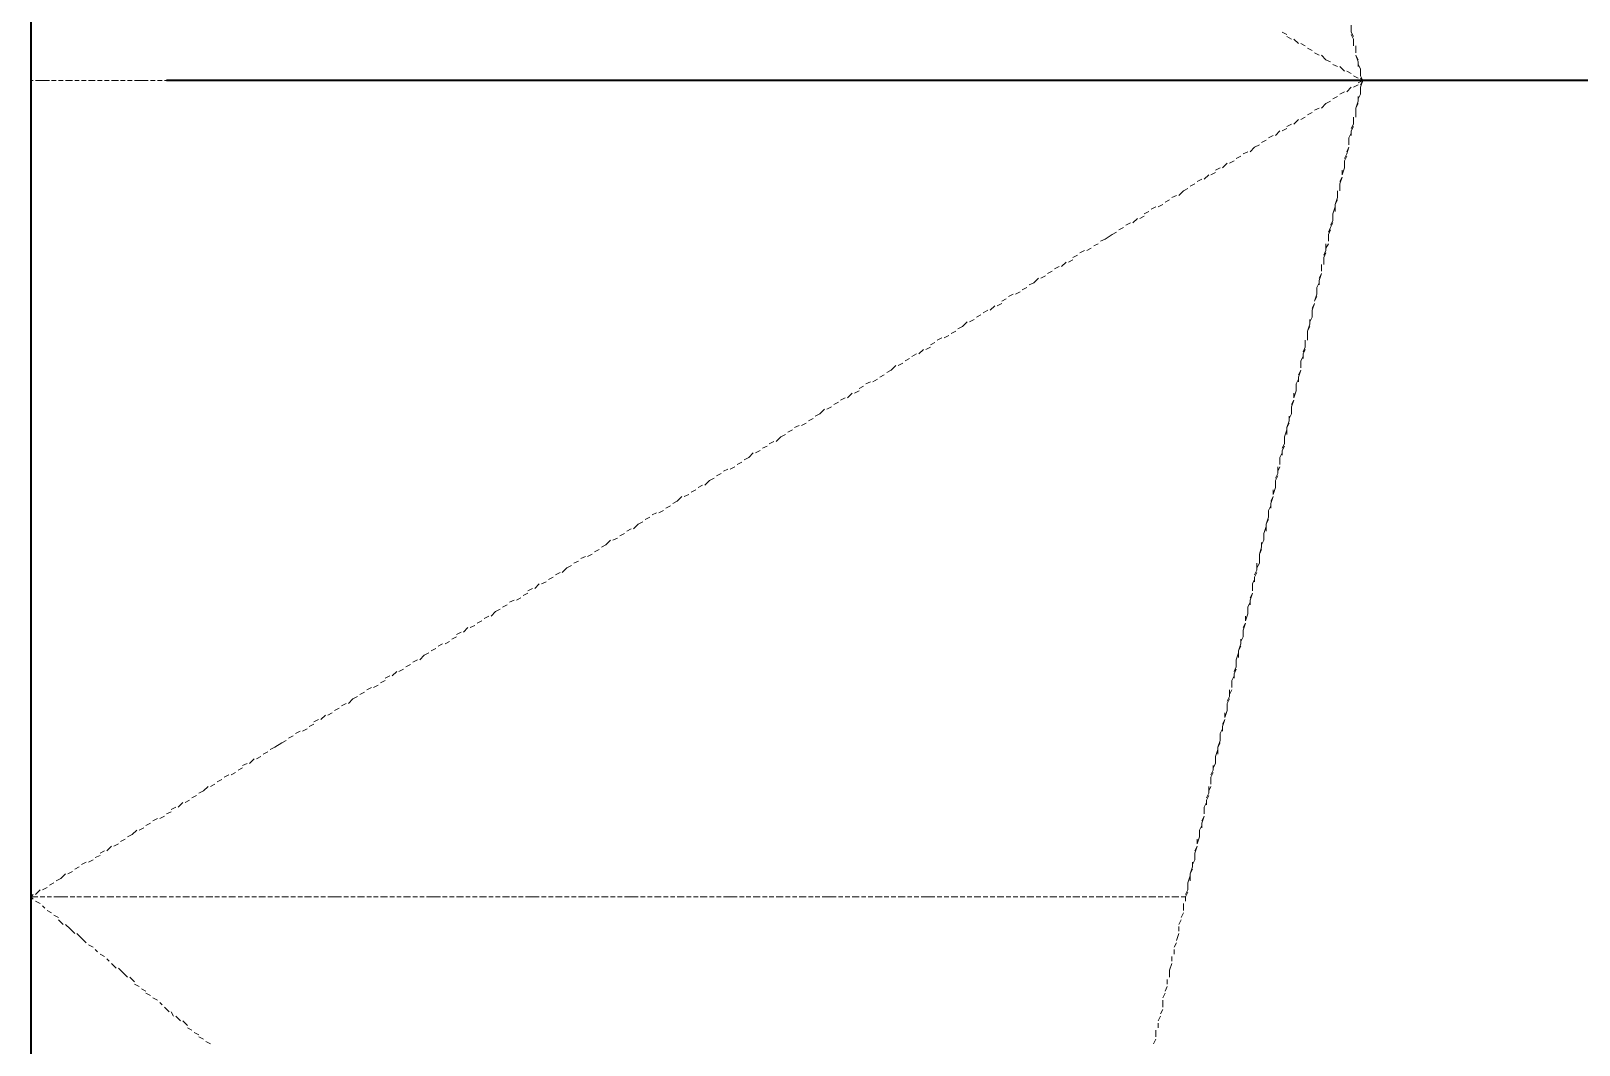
# Model space of a CAD drawing. Extents: x 8 to 21351, y 0 to 420.
# Drawn here: x 15842.58 to 15856.83, y 345.11 to 354.45 of the extents above; entities that cross this region are included whole.
import ezdxf

# ---------------------------------------------------------------- set-up
doc = ezdxf.new("R2010")
doc.units = 0

msp = doc.modelspace()

# ---------------------------------------------------------------- linework, layer by layer
at = {"color": 7, "lineweight": 40}
for p, q in [((15842.581, 397.743), (15842.581, 310.219)), ((15871.325, 353.991), (15843.829, 353.991))]:
    msp.add_line(p, q, dxfattribs=at)
at = {"color": 7, "lineweight": 25}
msp.add_line((15842.581, 357.568), (15842.581, 337.566), dxfattribs=at)
at = {"color": 7, "lineweight": 5}
for p, q in [((15842.581, 354.394), (15842.581, 354.436)), ((15854.095, 354.436), (15854.138, 354.415)), ((15854.73, 354.436), (15854.73, 354.499)), ((15854.751, 354.394), (15854.73, 354.436)), ((15842.581, 354.309), (15842.581, 354.372)), ((15842.581, 354.245), (15842.581, 354.288)), ((15854.138, 354.394), (15854.18, 354.372)), ((15854.201, 354.372), (15854.243, 354.33)), ((15854.265, 354.33), (15854.307, 354.309)), ((15854.328, 354.288), (15854.37, 354.267)), ((15854.751, 354.372), (15854.73, 354.415)), ((15854.751, 354.33), (15854.751, 354.372)), ((15854.751, 354.309), (15854.751, 354.351)), ((15854.773, 354.245), (15854.773, 354.309)), ((15854.773, 354.245), (15854.773, 354.288)), ((15842.581, 354.182), (15842.581, 354.224)), ((15842.581, 354.097), (15842.581, 354.161)), ((15854.392, 354.245), (15854.434, 354.224)), ((15854.455, 354.224), (15854.497, 354.182)), ((15854.497, 354.182), (15854.54, 354.161)), ((15854.561, 354.139), (15854.603, 354.118)), ((15854.794, 354.161), (15854.773, 354.224)), ((15854.794, 354.182), (15854.773, 354.224)), ((15854.794, 354.118), (15854.794, 354.161)), ((15854.815, 354.097), (15854.794, 354.139)), ((15842.581, 354.034), (15842.581, 354.097)), ((15842.581, 353.991), (15842.581, 354.012)), ((15854.624, 354.118), (15854.667, 354.076)), ((15854.688, 354.076), (15854.73, 354.055)), ((15854.751, 354.034), (15854.794, 354.012)), ((15854.815, 354.055), (15854.815, 354.097)), ((15854.815, 354.034), (15854.815, 354.076)), ((15854.836, 353.991), (15854.815, 354.034)), ((15854.836, 353.991), (15854.815, 354.012)), ((15842.602, 353.991), (15842.581, 353.991)), ((15842.581, 353.991), (15842.581, 353.949)), ((15842.581, 353.928), (15842.581, 353.885)), ((15842.581, 353.864), (15842.581, 353.801)), ((15842.686, 353.991), (15842.623, 353.991)), ((15842.75, 353.991), (15842.686, 353.991)), ((15842.813, 353.991), (15842.771, 353.991)), ((15842.877, 353.991), (15842.835, 353.991)), ((15842.962, 353.991), (15842.898, 353.991)), ((15843.025, 353.991), (15842.983, 353.991)), ((15843.089, 353.991), (15843.046, 353.991)), ((15843.173, 353.991), (15843.11, 353.991)), ((15843.237, 353.991), (15843.194, 353.991)), ((15843.3, 353.991), (15843.258, 353.991)), ((15843.385, 353.991), (15843.321, 353.991)), ((15843.448, 353.991), (15843.406, 353.991)), ((15843.512, 353.991), (15843.47, 353.991)), ((15843.597, 353.991), (15843.533, 353.991)), ((15843.66, 353.991), (15843.597, 353.991)), ((15843.724, 353.991), (15843.681, 353.991)), ((15843.787, 353.991), (15843.745, 353.991)), ((15843.872, 353.991), (15843.808, 353.991)), ((15843.935, 353.991), (15843.893, 353.991)), ((15843.999, 353.991), (15843.956, 353.991)), ((15844.083, 353.991), (15844.02, 353.991)), ((15844.147, 353.991), (15844.105, 353.991)), ((15844.21, 353.991), (15844.168, 353.991)), ((15844.295, 353.991), (15844.232, 353.991)), ((15844.359, 353.991), (15844.316, 353.991)), ((15844.422, 353.991), (15844.38, 353.991)), ((15844.507, 353.991), (15844.443, 353.991)), ((15844.57, 353.991), (15844.507, 353.991)), ((15844.634, 353.991), (15844.591, 353.991)), ((15844.697, 353.991), (15844.655, 353.991)), ((15844.782, 353.991), (15844.718, 353.991)), ((15844.845, 353.991), (15844.803, 353.991)), ((15844.909, 353.991), (15844.867, 353.991)), ((15844.994, 353.991), (15844.93, 353.991)), ((15845.057, 353.991), (15845.015, 353.991)), ((15845.121, 353.991), (15845.078, 353.991)), ((15845.205, 353.991), (15845.142, 353.991)), ((15845.269, 353.991), (15845.226, 353.991)), ((15845.332, 353.991), (15845.29, 353.991)), ((15845.417, 353.991), (15845.353, 353.991)), ((15845.48, 353.991), (15845.417, 353.991)), ((15845.544, 353.991), (15845.502, 353.991)), ((15845.607, 353.991), (15845.565, 353.991)), ((15845.692, 353.991), (15845.629, 353.991)), ((15845.756, 353.991), (15845.713, 353.991)), ((15845.819, 353.991), (15845.777, 353.991)), ((15845.904, 353.991), (15845.84, 353.991)), ((15845.967, 353.991), (15845.925, 353.991)), ((15846.031, 353.991), (15845.988, 353.991)), ((15846.115, 353.991), (15846.052, 353.991)), ((15846.179, 353.991), (15846.137, 353.991)), ((15846.242, 353.991), (15846.2, 353.991)), ((15846.306, 353.991), (15846.264, 353.991)), ((15846.391, 353.991), (15846.327, 353.991)), ((15846.454, 353.991), (15846.412, 353.991)), ((15846.518, 353.991), (15846.475, 353.991)), ((15846.602, 353.991), (15846.539, 353.991)), ((15846.666, 353.991), (15846.623, 353.991)), ((15846.729, 353.991), (15846.687, 353.991)), ((15846.814, 353.991), (15846.75, 353.991)), ((15846.877, 353.991), (15846.835, 353.991)), ((15846.941, 353.991), (15846.899, 353.991)), ((15847.026, 353.991), (15846.962, 353.991)), ((15847.089, 353.991), (15847.047, 353.991)), ((15847.153, 353.991), (15847.11, 353.991)), ((15847.216, 353.991), (15847.174, 353.991)), ((15847.301, 353.991), (15847.237, 353.991)), ((15847.364, 353.991), (15847.322, 353.991)), ((15847.428, 353.991), (15847.385, 353.991)), ((15847.512, 353.991), (15847.449, 353.991)), ((15847.576, 353.991), (15847.534, 353.991)), ((15847.639, 353.991), (15847.597, 353.991)), ((15847.724, 353.991), (15847.661, 353.991)), ((15847.788, 353.991), (15847.745, 353.991)), ((15847.851, 353.991), (15847.809, 353.991)), ((15847.936, 353.991), (15847.872, 353.991)), ((15847.999, 353.991), (15847.957, 353.991)), ((15848.063, 353.991), (15848.02, 353.991)), ((15848.126, 353.991), (15848.084, 353.991)), ((15848.211, 353.991), (15848.147, 353.991)), ((15848.274, 353.991), (15848.232, 353.991)), ((15848.338, 353.991), (15848.296, 353.991)), ((15848.423, 353.991), (15848.359, 353.991)), ((15848.486, 353.991), (15848.444, 353.991)), ((15848.55, 353.991), (15848.507, 353.991)), ((15848.634, 353.991), (15848.571, 353.991)), ((15848.698, 353.991), (15848.655, 353.991)), ((15848.761, 353.991), (15848.719, 353.991)), ((15848.846, 353.991), (15848.782, 353.991)), ((15848.909, 353.991), (15848.846, 353.991)), ((15848.973, 353.991), (15848.931, 353.991)), ((15849.036, 353.991), (15848.994, 353.991)), ((15849.121, 353.991), (15849.058, 353.991)), ((15849.185, 353.991), (15849.142, 353.991)), ((15849.248, 353.991), (15849.206, 353.991)), ((15849.333, 353.991), (15849.269, 353.991)), ((15849.396, 353.991), (15849.354, 353.991)), ((15849.46, 353.991), (15849.417, 353.991)), ((15849.544, 353.991), (15849.481, 353.991)), ((15849.608, 353.991), (15849.566, 353.991)), ((15849.671, 353.991), (15849.629, 353.991)), ((15849.756, 353.991), (15849.693, 353.991)), ((15849.82, 353.991), (15849.756, 353.991)), ((15849.883, 353.991), (15849.841, 353.991)), ((15849.947, 353.991), (15849.904, 353.991)), ((15850.031, 353.991), (15849.968, 353.991)), ((15850.095, 353.991), (15850.052, 353.991)), ((15850.158, 353.991), (15850.116, 353.991)), ((15850.243, 353.991), (15850.179, 353.991)), ((15850.306, 353.991), (15850.264, 353.991)), ((15850.37, 353.991), (15850.328, 353.991)), ((15850.455, 353.991), (15850.391, 353.991)), ((15850.518, 353.991), (15850.476, 353.991)), ((15850.582, 353.991), (15850.539, 353.991)), ((15850.666, 353.991), (15850.603, 353.991)), ((15850.73, 353.991), (15850.666, 353.991)), ((15850.793, 353.991), (15850.751, 353.991)), ((15850.857, 353.991), (15850.814, 353.991)), ((15850.941, 353.991), (15850.878, 353.991)), ((15851.005, 353.991), (15850.963, 353.991)), ((15851.068, 353.991), (15851.026, 353.991)), ((15851.153, 353.991), (15851.09, 353.991)), ((15851.217, 353.991), (15851.174, 353.991)), ((15851.28, 353.991), (15851.238, 353.991)), ((15851.365, 353.991), (15851.301, 353.991)), ((15851.428, 353.991), (15851.386, 353.991)), ((15851.492, 353.991), (15851.449, 353.991)), ((15851.576, 353.991), (15851.513, 353.991)), ((15851.64, 353.991), (15851.576, 353.991)), ((15851.703, 353.991), (15851.661, 353.991)), ((15851.767, 353.991), (15851.725, 353.991)), ((15851.852, 353.991), (15851.788, 353.991)), ((15851.915, 353.991), (15851.873, 353.991)), ((15851.979, 353.991), (15851.936, 353.991)), ((15852.063, 353.991), (15852, 353.991)), ((15852.127, 353.991), (15852.084, 353.991)), ((15852.19, 353.991), (15852.148, 353.991)), ((15852.275, 353.991), (15852.211, 353.991)), ((15852.338, 353.991), (15852.296, 353.991)), ((15852.402, 353.991), (15852.36, 353.991)), ((15852.487, 353.991), (15852.423, 353.991)), ((15852.55, 353.991), (15852.487, 353.991)), ((15852.614, 353.991), (15852.571, 353.991)), ((15852.677, 353.991), (15852.635, 353.991)), ((15852.762, 353.991), (15852.698, 353.991)), ((15852.825, 353.991), (15852.783, 353.991)), ((15852.889, 353.991), (15852.846, 353.991)), ((15852.973, 353.991), (15852.91, 353.991)), ((15853.037, 353.991), (15852.995, 353.991)), ((15853.1, 353.991), (15853.058, 353.991)), ((15853.185, 353.991), (15853.122, 353.991)), ((15853.249, 353.991), (15853.206, 353.991)), ((15853.312, 353.991), (15853.27, 353.991)), ((15853.397, 353.991), (15853.333, 353.991)), ((15853.46, 353.991), (15853.397, 353.991)), ((15853.524, 353.991), (15853.481, 353.991)), ((15853.587, 353.991), (15853.545, 353.991)), ((15853.672, 353.991), (15853.608, 353.991)), ((15853.735, 353.991), (15853.693, 353.991)), ((15853.799, 353.991), (15853.757, 353.991)), ((15853.884, 353.991), (15853.82, 353.991)), ((15853.947, 353.991), (15853.905, 353.991)), ((15854.011, 353.991), (15853.968, 353.991)), ((15854.095, 353.991), (15854.032, 353.991)), ((15854.159, 353.991), (15854.116, 353.991)), ((15854.222, 353.991), (15854.18, 353.991)), ((15854.307, 353.991), (15854.243, 353.991)), ((15854.37, 353.991), (15854.307, 353.991)), ((15854.434, 353.991), (15854.392, 353.991)), ((15854.497, 353.991), (15854.455, 353.991)), ((15854.582, 353.991), (15854.519, 353.991)), ((15854.646, 353.991), (15854.603, 353.991)), ((15854.624, 353.864), (15854.667, 353.885)), ((15854.709, 353.991), (15854.667, 353.991)), ((15854.688, 353.885), (15854.73, 353.928)), ((15854.794, 353.991), (15854.73, 353.991)), ((15854.751, 353.928), (15854.794, 353.949)), ((15854.794, 353.97), (15854.836, 353.991)), ((15854.794, 353.991), (15854.836, 353.991)), ((15854.815, 353.864), (15854.794, 353.822)), ((15854.815, 353.928), (15854.836, 353.991)), ((15854.836, 353.991), (15854.815, 353.949)), ((15854.836, 353.991), (15854.815, 353.991)), ((15854.815, 353.885), (15854.815, 353.928)), ((15854.815, 353.864), (15854.815, 353.907)), ((15842.581, 353.78), (15842.581, 353.737)), ((15842.581, 353.716), (15842.581, 353.674)), ((15854.392, 353.716), (15854.434, 353.737)), ((15854.455, 353.737), (15854.497, 353.78)), ((15854.497, 353.78), (15854.54, 353.801)), ((15854.561, 353.822), (15854.603, 353.843)), ((15854.794, 353.801), (15854.773, 353.737)), ((15854.773, 353.737), (15854.794, 353.78)), ((15854.773, 353.737), (15854.773, 353.674)), ((15854.773, 353.653), (15854.773, 353.716)), ((15854.794, 353.801), (15854.794, 353.843)), ((15842.581, 353.653), (15842.581, 353.589)), ((15842.581, 353.568), (15842.581, 353.526)), ((15854.138, 353.568), (15854.18, 353.589)), ((15854.201, 353.589), (15854.243, 353.632)), ((15854.265, 353.632), (15854.307, 353.653)), ((15854.328, 353.674), (15854.37, 353.695)), ((15854.751, 353.589), (15854.73, 353.547)), ((15854.73, 353.526), (15854.751, 353.568)), ((15854.751, 353.589), (15854.751, 353.653)), ((15854.751, 353.653), (15854.751, 353.61)), ((15842.581, 353.505), (15842.581, 353.462)), ((15842.581, 353.441), (15842.581, 353.377)), ((15853.905, 353.42), (15853.947, 353.441)), ((15853.968, 353.462), (15854.011, 353.483)), ((15854.032, 353.483), (15854.074, 353.526)), ((15854.095, 353.526), (15854.138, 353.547)), ((15854.709, 353.462), (15854.73, 353.505)), ((15854.709, 353.462), (15854.709, 353.399)), ((15854.709, 353.399), (15854.709, 353.441)), ((15854.73, 353.526), (15854.73, 353.483)), ((15842.581, 353.356), (15842.581, 353.314)), ((15842.581, 353.293), (15842.581, 353.25)), ((15853.672, 353.272), (15853.714, 353.293)), ((15853.735, 353.314), (15853.778, 353.335)), ((15853.799, 353.335), (15853.841, 353.377)), ((15853.841, 353.377), (15853.884, 353.399)), ((15854.688, 353.314), (15854.667, 353.272)), ((15854.667, 353.25), (15854.688, 353.293)), ((15854.688, 353.314), (15854.709, 353.377)), ((15854.709, 353.377), (15854.688, 353.335)), ((15842.581, 353.229), (15842.581, 353.187)), ((15842.581, 353.166), (15842.581, 353.102)), ((15853.439, 353.123), (15853.481, 353.145)), ((15853.481, 353.166), (15853.524, 353.187)), ((15853.545, 353.187), (15853.587, 353.229)), ((15853.608, 353.229), (15853.651, 353.25)), ((15854.667, 353.187), (15854.646, 353.123)), ((15854.646, 353.123), (15854.646, 353.166)), ((15854.667, 353.25), (15854.667, 353.208)), ((15854.667, 353.187), (15854.667, 353.229)), ((15842.581, 353.081), (15842.581, 353.039)), ((15842.581, 353.018), (15842.581, 352.975)), ((15853.185, 352.975), (15853.227, 352.997)), ((15853.249, 353.018), (15853.291, 353.039)), ((15853.312, 353.06), (15853.354, 353.081)), ((15853.376, 353.081), (15853.418, 353.123)), ((15854.624, 353.039), (15854.646, 353.102)), ((15854.646, 353.102), (15854.624, 353.06)), ((15854.624, 353.039), (15854.624, 352.997)), ((15854.624, 352.975), (15854.624, 353.018)), ((15842.581, 352.954), (15842.581, 352.891)), ((15842.581, 352.87), (15842.581, 352.827)), ((15853.016, 352.87), (15853.058, 352.891)), ((15853.079, 352.912), (15853.122, 352.933)), ((15853.143, 352.933), (15853.185, 352.975)), ((15854.603, 352.912), (15854.582, 352.848)), ((15854.582, 352.848), (15854.603, 352.891)), ((15854.603, 352.975), (15854.603, 352.933)), ((15854.603, 352.912), (15854.603, 352.954)), ((15842.581, 352.806), (15842.581, 352.764)), ((15842.581, 352.742), (15842.581, 352.679)), ((15852.719, 352.679), (15852.762, 352.721)), ((15852.783, 352.721), (15852.825, 352.742)), ((15852.825, 352.764), (15852.868, 352.785)), ((15852.889, 352.806), (15852.931, 352.827)), ((15852.952, 352.827), (15852.995, 352.848)), ((15854.561, 352.764), (15854.582, 352.827)), ((15854.561, 352.7), (15854.561, 352.764)), ((15854.561, 352.764), (15854.561, 352.721)), ((15854.582, 352.848), (15854.582, 352.785)), ((15842.581, 352.658), (15842.581, 352.615)), ((15842.581, 352.594), (15842.581, 352.552)), ((15852.465, 352.531), (15852.529, 352.573)), ((15852.529, 352.573), (15852.571, 352.594)), ((15852.592, 352.615), (15852.635, 352.637)), ((15852.656, 352.658), (15852.698, 352.679)), ((15854.54, 352.637), (15854.519, 352.594)), ((15854.519, 352.573), (15854.54, 352.615)), ((15854.519, 352.573), (15854.519, 352.51)), ((15854.561, 352.7), (15854.54, 352.658)), ((15854.54, 352.637), (15854.561, 352.679)), ((15842.581, 352.531), (15842.581, 352.467)), ((15842.581, 352.446), (15842.581, 352.404)), ((15852.296, 352.425), (15852.338, 352.446)), ((15852.36, 352.467), (15852.402, 352.488)), ((15852.423, 352.51), (15852.465, 352.531)), ((15854.497, 352.425), (15854.497, 352.488)), ((15854.519, 352.488), (15854.497, 352.446)), ((15854.519, 352.51), (15854.519, 352.552)), ((15842.581, 352.383), (15842.581, 352.34)), ((15842.581, 352.319), (15842.581, 352.277)), ((15852.063, 352.277), (15852.106, 352.319)), ((15852.127, 352.319), (15852.169, 352.34)), ((15852.169, 352.361), (15852.211, 352.383)), ((15852.233, 352.404), (15852.275, 352.425)), ((15854.455, 352.298), (15854.455, 352.235)), ((15854.497, 352.425), (15854.476, 352.383)), ((15854.476, 352.361), (15854.497, 352.404)), ((15854.476, 352.361), (15854.476, 352.319)), ((15854.476, 352.298), (15854.476, 352.34)), ((15842.581, 352.256), (15842.581, 352.192)), ((15842.581, 352.171), (15842.581, 352.129)), ((15851.809, 352.129), (15851.852, 352.171)), ((15851.873, 352.171), (15851.915, 352.192)), ((15851.936, 352.213), (15851.979, 352.235)), ((15852, 352.256), (15852.042, 352.277)), ((15854.434, 352.15), (15854.455, 352.213)), ((15854.455, 352.213), (15854.434, 352.171)), ((15854.434, 352.15), (15854.434, 352.108)), ((15854.455, 352.235), (15854.455, 352.277)), ((15842.581, 352.108), (15842.581, 352.065)), ((15842.581, 352.044), (15842.581, 351.98)), ((15851.576, 352.002), (15851.619, 352.023)), ((15851.64, 352.023), (15851.682, 352.044)), ((15851.703, 352.065), (15851.746, 352.086)), ((15851.767, 352.108), (15851.809, 352.129)), ((15854.413, 352.023), (15854.392, 351.959)), ((15854.392, 351.959), (15854.413, 352.002)), ((15854.413, 352.086), (15854.434, 352.129)), ((15854.413, 352.086), (15854.413, 352.044)), ((15854.413, 352.023), (15854.413, 352.065)), ((15842.581, 351.959), (15842.581, 351.917)), ((15842.581, 351.896), (15842.581, 351.853)), ((15851.344, 351.853), (15851.386, 351.875)), ((15851.407, 351.875), (15851.449, 351.917)), ((15851.471, 351.917), (15851.513, 351.938)), ((15851.513, 351.959), (15851.555, 351.98)), ((15854.37, 351.875), (15854.392, 351.938)), ((15854.392, 351.938), (15854.37, 351.896)), ((15854.37, 351.875), (15854.37, 351.832)), ((15842.581, 351.832), (15842.581, 351.769)), ((15842.581, 351.748), (15842.581, 351.705)), ((15851.111, 351.705), (15851.153, 351.726)), ((15851.153, 351.726), (15851.195, 351.769)), ((15851.217, 351.769), (15851.259, 351.79)), ((15851.28, 351.811), (15851.322, 351.832)), ((15854.349, 351.748), (15854.328, 351.684)), ((15854.328, 351.684), (15854.349, 351.726)), ((15854.37, 351.811), (15854.349, 351.769)), ((15854.349, 351.748), (15854.349, 351.79)), ((15854.37, 351.811), (15854.37, 351.853)), ((15842.581, 351.684), (15842.581, 351.642)), ((15842.581, 351.621), (15842.581, 351.557)), ((15850.857, 351.557), (15850.899, 351.578)), ((15850.92, 351.599), (15850.963, 351.621)), ((15850.984, 351.621), (15851.026, 351.642)), ((15851.047, 351.663), (15851.09, 351.684)), ((15854.307, 351.536), (15854.307, 351.599)), ((15854.307, 351.599), (15854.307, 351.557)), ((15854.328, 351.684), (15854.328, 351.621)), ((15854.328, 351.599), (15854.328, 351.663)), ((15842.581, 351.536), (15842.581, 351.494)), ((15842.581, 351.473), (15842.581, 351.43)), ((15850.624, 351.409), (15850.666, 351.43)), ((15850.687, 351.451), (15850.73, 351.473)), ((15850.751, 351.473), (15850.793, 351.515)), ((15850.814, 351.515), (15850.857, 351.536)), ((15854.265, 351.409), (15854.286, 351.451)), ((15854.307, 351.536), (15854.286, 351.494)), ((15854.286, 351.473), (15854.307, 351.515)), ((15854.286, 351.473), (15854.286, 351.43)), ((15842.581, 351.409), (15842.581, 351.367)), ((15842.581, 351.346), (15842.581, 351.282)), ((15850.455, 351.303), (15850.497, 351.324)), ((15850.497, 351.324), (15850.539, 351.367)), ((15850.56, 351.367), (15850.603, 351.388)), ((15854.243, 351.261), (15854.265, 351.324)), ((15854.265, 351.324), (15854.243, 351.282)), ((15854.265, 351.409), (15854.265, 351.346)), ((15854.265, 351.346), (15854.265, 351.388)), ((15842.581, 351.261), (15842.581, 351.218)), ((15842.581, 351.197), (15842.581, 351.155)), ((15850.201, 351.155), (15850.243, 351.176)), ((15850.264, 351.197), (15850.306, 351.218)), ((15850.328, 351.218), (15850.37, 351.24)), ((15850.391, 351.261), (15850.433, 351.282)), ((15854.222, 351.197), (15854.243, 351.24)), ((15854.222, 351.197), (15854.222, 351.155)), ((15854.222, 351.134), (15854.222, 351.176)), ((15854.243, 351.261), (15854.243, 351.218)), ((15842.581, 351.134), (15842.581, 351.07)), ((15842.581, 351.049), (15842.581, 351.007)), ((15849.968, 351.007), (15850.01, 351.028)), ((15850.031, 351.049), (15850.074, 351.07)), ((15850.095, 351.07), (15850.137, 351.113)), ((15850.158, 351.113), (15850.201, 351.134)), ((15854.18, 350.986), (15854.201, 351.049)), ((15854.201, 351.049), (15854.18, 351.007)), ((15854.222, 351.134), (15854.201, 351.07)), ((15854.201, 351.07), (15854.201, 351.113)), ((15842.581, 350.986), (15842.581, 350.943)), ((15842.581, 350.922), (15842.581, 350.859)), ((15849.735, 350.859), (15849.777, 350.88)), ((15849.798, 350.901), (15849.841, 350.922)), ((15849.841, 350.922), (15849.883, 350.964)), ((15849.904, 350.964), (15849.947, 350.986)), ((15854.159, 350.859), (15854.138, 350.795)), ((15854.18, 350.922), (15854.159, 350.88)), ((15854.159, 350.859), (15854.159, 350.901)), ((15854.18, 350.986), (15854.18, 350.943)), ((15854.18, 350.922), (15854.18, 350.964)), ((15842.581, 350.837), (15842.581, 350.795)), ((15842.581, 350.774), (15842.581, 350.732)), ((15849.481, 350.711), (15849.523, 350.732)), ((15849.544, 350.753), (15849.587, 350.774)), ((15849.608, 350.795), (15849.65, 350.816)), ((15849.671, 350.816), (15849.714, 350.837)), ((15854.116, 350.711), (15854.138, 350.774)), ((15854.138, 350.795), (15854.159, 350.837)), ((15854.138, 350.795), (15854.138, 350.732)), ((15842.581, 350.711), (15842.581, 350.647)), ((15842.581, 350.626), (15842.581, 350.584)), ((15849.248, 350.562), (15849.29, 350.584)), ((15849.312, 350.605), (15849.354, 350.626)), ((15849.375, 350.647), (15849.417, 350.668)), ((15849.439, 350.668), (15849.481, 350.711)), ((15854.116, 350.647), (15854.095, 350.605)), ((15854.095, 350.584), (15854.116, 350.626)), ((15854.095, 350.584), (15854.095, 350.541)), ((15854.116, 350.647), (15854.116, 350.711)), ((15854.116, 350.711), (15854.116, 350.668)), ((15842.581, 350.562), (15842.581, 350.52)), ((15842.581, 350.499), (15842.581, 350.456)), ((15842.581, 350.435), (15842.581, 350.372)), ((15849.015, 350.414), (15849.058, 350.435)), ((15849.079, 350.456), (15849.121, 350.478)), ((15849.142, 350.499), (15849.185, 350.52)), ((15849.185, 350.52), (15849.227, 350.562)), ((15854.053, 350.372), (15854.053, 350.435)), ((15854.074, 350.435), (15854.053, 350.393)), ((15854.074, 350.52), (15854.095, 350.562)), ((15854.074, 350.52), (15854.074, 350.456)), ((15854.074, 350.456), (15854.074, 350.499)), ((15842.581, 350.351), (15842.581, 350.308)), ((15848.782, 350.266), (15848.825, 350.308)), ((15848.825, 350.308), (15848.867, 350.329)), ((15848.888, 350.351), (15848.931, 350.372)), ((15848.952, 350.393), (15848.994, 350.414)), ((15854.053, 350.372), (15854.032, 350.329)), ((15854.032, 350.308), (15854.053, 350.351)), ((15854.032, 350.308), (15854.032, 350.266)), ((15842.581, 350.287), (15842.581, 350.245)), ((15842.581, 350.224), (15842.581, 350.16)), ((15848.528, 350.118), (15848.571, 350.16)), ((15848.592, 350.16), (15848.634, 350.181)), ((15848.655, 350.202), (15848.698, 350.224)), ((15848.719, 350.245), (15848.761, 350.266)), ((15853.989, 350.097), (15854.011, 350.16)), ((15854.011, 350.16), (15853.989, 350.118)), ((15854.032, 350.245), (15854.011, 350.181)), ((15854.011, 350.181), (15854.011, 350.224)), ((15854.032, 350.245), (15854.032, 350.287)), ((15842.581, 350.139), (15842.581, 350.097)), ((15842.581, 350.075), (15842.581, 350.033)), ((15842.581, 350.012), (15842.581, 349.949)), ((15848.296, 349.991), (15848.338, 350.012)), ((15848.359, 350.012), (15848.401, 350.033)), ((15848.423, 350.054), (15848.465, 350.075)), ((15848.486, 350.097), (15848.528, 350.118)), ((15853.968, 350.033), (15853.989, 350.075)), ((15853.968, 350.033), (15853.968, 349.991)), ((15853.968, 349.97), (15853.968, 350.012)), ((15853.989, 350.097), (15853.989, 350.054)), ((15842.581, 349.927), (15842.581, 349.885)), ((15842.581, 349.864), (15842.581, 349.822)), ((15848.063, 349.843), (15848.105, 349.864)), ((15848.126, 349.864), (15848.169, 349.906)), ((15848.169, 349.906), (15848.211, 349.927)), ((15848.232, 349.949), (15848.274, 349.97)), ((15853.926, 349.822), (15853.947, 349.885)), ((15853.968, 349.97), (15853.947, 349.906)), ((15853.947, 349.906), (15853.968, 349.949)), ((15853.947, 349.906), (15853.947, 349.843)), ((15842.581, 349.8), (15842.581, 349.737)), ((15847.872, 349.716), (15847.915, 349.758)), ((15847.936, 349.758), (15847.978, 349.779)), ((15847.999, 349.8), (15848.042, 349.822)), ((15853.926, 349.758), (15853.905, 349.716)), ((15853.905, 349.694), (15853.905, 349.737)), ((15853.926, 349.822), (15853.926, 349.779)), ((15853.926, 349.758), (15853.926, 349.8)), ((15842.581, 349.716), (15842.581, 349.673)), ((15842.581, 349.652), (15842.581, 349.61)), ((15842.581, 349.589), (15842.581, 349.546)), ((15847.639, 349.589), (15847.682, 349.61)), ((15847.703, 349.61), (15847.745, 349.631)), ((15847.766, 349.652), (15847.809, 349.673)), ((15847.83, 349.694), (15847.872, 349.716)), ((15853.905, 349.694), (15853.884, 349.631)), ((15853.884, 349.631), (15853.905, 349.673)), ((15853.884, 349.631), (15853.884, 349.567)), ((15853.884, 349.546), (15853.884, 349.61)), ((15842.581, 349.525), (15842.581, 349.462)), ((15842.581, 349.44), (15842.581, 349.398)), ((15847.407, 349.44), (15847.449, 349.462)), ((15847.47, 349.462), (15847.512, 349.504)), ((15847.512, 349.504), (15847.555, 349.525)), ((15847.576, 349.546), (15847.618, 349.567)), ((15853.862, 349.483), (15853.841, 349.44)), ((15853.841, 349.419), (15853.862, 349.462)), ((15853.862, 349.483), (15853.862, 349.546)), ((15853.884, 349.546), (15853.862, 349.504)), ((15842.581, 349.377), (15842.581, 349.335)), ((15842.581, 349.313), (15842.581, 349.25)), ((15847.153, 349.292), (15847.195, 349.313)), ((15847.216, 349.313), (15847.258, 349.356)), ((15847.28, 349.356), (15847.322, 349.377)), ((15847.343, 349.398), (15847.385, 349.419)), ((15853.82, 349.356), (15853.841, 349.398)), ((15853.82, 349.356), (15853.82, 349.292)), ((15853.82, 349.292), (15853.82, 349.335)), ((15853.841, 349.419), (15853.841, 349.377)), ((15842.581, 349.229), (15842.581, 349.187)), ((15842.581, 349.165), (15842.581, 349.123)), ((15846.92, 349.144), (15846.962, 349.165)), ((15846.983, 349.187), (15847.026, 349.208)), ((15847.047, 349.208), (15847.089, 349.229)), ((15847.11, 349.25), (15847.153, 349.271)), ((15853.778, 349.144), (15853.799, 349.187)), ((15853.799, 349.208), (15853.82, 349.271)), ((15853.82, 349.271), (15853.799, 349.229)), ((15853.799, 349.208), (15853.799, 349.165)), ((15842.581, 349.102), (15842.581, 349.038)), ((15842.581, 349.017), (15842.581, 348.975)), ((15846.687, 348.996), (15846.729, 349.017)), ((15846.75, 349.038), (15846.793, 349.06)), ((15846.814, 349.06), (15846.856, 349.102)), ((15846.856, 349.102), (15846.899, 349.123)), ((15853.778, 349.081), (15853.757, 349.017)), ((15853.757, 349.017), (15853.757, 349.06)), ((15853.778, 349.144), (15853.778, 349.102)), ((15853.778, 349.081), (15853.778, 349.123)), ((15842.581, 348.954), (15842.581, 348.911)), ((15842.581, 348.89), (15842.581, 348.827)), ((15846.454, 348.848), (15846.496, 348.869)), ((15846.496, 348.89), (15846.539, 348.911)), ((15846.56, 348.911), (15846.602, 348.954)), ((15846.623, 348.954), (15846.666, 348.975)), ((15853.735, 348.869), (15853.714, 348.827)), ((15853.735, 348.932), (15853.757, 348.996)), ((15853.757, 348.996), (15853.735, 348.954)), ((15853.735, 348.932), (15853.735, 348.89)), ((15853.735, 348.869), (15853.735, 348.911)), ((15842.581, 348.805), (15842.581, 348.763)), ((15842.581, 348.742), (15842.581, 348.7)), ((15846.264, 348.742), (15846.306, 348.763)), ((15846.327, 348.784), (15846.369, 348.805)), ((15846.391, 348.805), (15846.433, 348.827)), ((15853.714, 348.805), (15853.693, 348.742)), ((15853.693, 348.742), (15853.714, 348.784)), ((15853.693, 348.742), (15853.693, 348.678)), ((15853.714, 348.805), (15853.714, 348.848)), ((15842.581, 348.678), (15842.581, 348.636)), ((15842.581, 348.615), (15842.581, 348.551)), ((15846.031, 348.594), (15846.073, 348.615)), ((15846.094, 348.636), (15846.137, 348.657)), ((15846.158, 348.657), (15846.2, 348.7)), ((15846.2, 348.7), (15846.242, 348.721)), ((15853.672, 348.594), (15853.651, 348.551)), ((15853.672, 348.657), (15853.693, 348.721)), ((15853.672, 348.594), (15853.672, 348.657)), ((15853.672, 348.657), (15853.672, 348.615)), ((15842.581, 348.53), (15842.581, 348.488)), ((15842.581, 348.467), (15842.581, 348.425)), ((15845.798, 348.446), (15845.84, 348.467)), ((15845.84, 348.488), (15845.883, 348.509)), ((15845.904, 348.509), (15845.946, 348.551)), ((15845.967, 348.551), (15846.01, 348.573)), ((15853.63, 348.467), (15853.651, 348.509)), ((15853.63, 348.467), (15853.63, 348.403)), ((15853.63, 348.403), (15853.63, 348.446)), ((15853.651, 348.53), (15853.672, 348.573)), ((15853.651, 348.53), (15853.651, 348.488)), ((15842.581, 348.403), (15842.581, 348.34)), ((15842.581, 348.319), (15842.581, 348.276)), ((15845.502, 348.255), (15845.544, 348.298)), ((15845.544, 348.298), (15845.586, 348.319)), ((15845.607, 348.34), (15845.65, 348.361)), ((15845.671, 348.382), (15845.713, 348.403)), ((15845.734, 348.403), (15845.777, 348.425)), ((15853.608, 348.319), (15853.587, 348.276)), ((15853.587, 348.255), (15853.608, 348.298)), ((15853.608, 348.319), (15853.608, 348.382)), ((15853.63, 348.382), (15853.608, 348.34)), ((15842.581, 348.255), (15842.581, 348.213)), ((15842.581, 348.192), (15842.581, 348.128)), ((15845.311, 348.149), (15845.353, 348.17)), ((15845.375, 348.192), (15845.417, 348.213)), ((15845.438, 348.234), (15845.48, 348.255)), ((15853.587, 348.192), (15853.566, 348.128)), ((15853.566, 348.128), (15853.566, 348.17)), ((15853.587, 348.255), (15853.587, 348.213)), ((15853.587, 348.192), (15853.587, 348.234)), ((15842.581, 348.107), (15842.581, 348.065)), ((15842.581, 348.043), (15842.581, 348.001)), ((15845.078, 348.001), (15845.121, 348.022)), ((15845.142, 348.043), (15845.184, 348.065)), ((15845.184, 348.086), (15845.226, 348.107)), ((15845.248, 348.107), (15845.29, 348.149)), ((15853.524, 347.98), (15853.545, 348.022)), ((15853.545, 348.043), (15853.566, 348.107)), ((15853.566, 348.107), (15853.545, 348.065)), ((15853.545, 348.043), (15853.545, 348.001)), ((15842.581, 347.98), (15842.581, 347.916)), ((15842.581, 347.895), (15842.581, 347.853)), ((15844.824, 347.853), (15844.888, 347.895)), ((15844.888, 347.895), (15844.93, 347.916)), ((15844.951, 347.938), (15844.994, 347.959)), ((15845.015, 347.98), (15845.057, 348.001)), ((15853.524, 347.916), (15853.503, 347.853)), ((15853.503, 347.853), (15853.524, 347.895)), ((15853.524, 347.98), (15853.524, 347.938)), ((15853.524, 347.916), (15853.524, 347.959)), ((15842.581, 347.832), (15842.581, 347.789)), ((15842.581, 347.768), (15842.581, 347.726)), ((15844.591, 347.705), (15844.634, 347.747)), ((15844.655, 347.747), (15844.697, 347.768)), ((15844.718, 347.789), (15844.761, 347.811)), ((15844.782, 347.832), (15844.824, 347.853)), ((15853.481, 347.768), (15853.503, 347.832)), ((15853.481, 347.705), (15853.481, 347.768)), ((15853.481, 347.768), (15853.481, 347.726)), ((15853.503, 347.853), (15853.503, 347.789)), ((15842.581, 347.705), (15842.581, 347.641)), ((15842.581, 347.62), (15842.581, 347.578)), ((15844.359, 347.578), (15844.401, 347.599)), ((15844.422, 347.599), (15844.464, 347.62)), ((15844.486, 347.641), (15844.528, 347.663)), ((15844.528, 347.684), (15844.57, 347.705)), ((15853.46, 347.641), (15853.439, 347.599)), ((15853.439, 347.578), (15853.46, 347.62)), ((15853.481, 347.705), (15853.46, 347.663)), ((15853.46, 347.641), (15853.46, 347.684)), ((15842.581, 347.557), (15842.581, 347.514)), ((15842.581, 347.493), (15842.581, 347.43)), ((15844.126, 347.43), (15844.168, 347.451)), ((15844.168, 347.451), (15844.21, 347.493)), ((15844.232, 347.493), (15844.274, 347.514)), ((15844.295, 347.536), (15844.337, 347.557)), ((15853.418, 347.43), (15853.418, 347.493)), ((15853.439, 347.493), (15853.418, 347.451)), ((15853.439, 347.578), (15853.439, 347.514)), ((15853.439, 347.514), (15853.439, 347.557)), ((15842.581, 347.408), (15842.581, 347.366)), ((15842.581, 347.345), (15842.581, 347.303)), ((15843.872, 347.281), (15843.914, 347.303)), ((15843.935, 347.303), (15843.978, 347.345)), ((15843.999, 347.345), (15844.041, 347.366)), ((15844.062, 347.387), (15844.105, 347.408)), ((15853.376, 347.303), (15853.397, 347.345)), ((15853.376, 347.303), (15853.376, 347.239)), ((15853.418, 347.43), (15853.397, 347.387)), ((15853.397, 347.366), (15853.418, 347.408)), ((15853.397, 347.366), (15853.397, 347.324)), ((15842.581, 347.281), (15842.581, 347.218)), ((15842.581, 347.197), (15842.581, 347.154)), ((15843.702, 347.176), (15843.745, 347.197)), ((15843.766, 347.197), (15843.808, 347.218)), ((15843.829, 347.239), (15843.872, 347.26)), ((15853.354, 347.154), (15853.376, 347.218)), ((15853.376, 347.218), (15853.354, 347.176)), ((15853.376, 347.239), (15853.376, 347.281)), ((15842.581, 347.133), (15842.581, 347.091)), ((15842.581, 347.07), (15842.581, 347.006)), ((15843.47, 347.027), (15843.512, 347.049)), ((15843.512, 347.049), (15843.554, 347.091)), ((15843.575, 347.091), (15843.618, 347.112)), ((15843.639, 347.133), (15843.681, 347.154)), ((15853.333, 347.027), (15853.312, 346.964)), ((15853.333, 347.091), (15853.354, 347.133)), ((15853.333, 347.091), (15853.333, 347.049)), ((15853.333, 347.027), (15853.333, 347.07)), ((15853.354, 347.154), (15853.354, 347.112)), ((15842.581, 346.985), (15842.581, 346.943)), ((15842.581, 346.922), (15842.581, 346.879)), ((15843.216, 346.879), (15843.258, 346.901)), ((15843.279, 346.901), (15843.321, 346.943)), ((15843.343, 346.943), (15843.385, 346.964)), ((15843.406, 346.985), (15843.448, 347.006)), ((15853.291, 346.879), (15853.312, 346.943)), ((15853.312, 346.943), (15853.291, 346.901)), ((15853.291, 346.879), (15853.291, 346.837)), ((15853.312, 346.964), (15853.312, 347.006)), ((15842.581, 346.858), (15842.581, 346.816)), ((15842.581, 346.795), (15842.581, 346.731)), ((15842.983, 346.731), (15843.025, 346.752)), ((15843.046, 346.774), (15843.089, 346.795)), ((15843.11, 346.795), (15843.152, 346.816)), ((15843.173, 346.837), (15843.216, 346.858)), ((15853.27, 346.752), (15853.249, 346.689)), ((15853.249, 346.689), (15853.27, 346.731)), ((15853.291, 346.816), (15853.27, 346.774)), ((15853.27, 346.752), (15853.27, 346.795)), ((15853.291, 346.816), (15853.291, 346.858)), ((15842.581, 346.71), (15842.581, 346.668)), ((15842.581, 346.646), (15842.581, 346.604)), ((15842.75, 346.583), (15842.792, 346.604)), ((15842.813, 346.625), (15842.856, 346.646)), ((15842.856, 346.646), (15842.898, 346.689)), ((15842.919, 346.689), (15842.962, 346.71)), ((15853.227, 346.604), (15853.249, 346.668)), ((15853.227, 346.541), (15853.227, 346.604)), ((15853.227, 346.604), (15853.227, 346.562)), ((15853.249, 346.689), (15853.249, 346.625)), ((15842.581, 346.583), (15842.581, 346.519)), ((15842.581, 346.477), (15842.602, 346.498)), ((15842.581, 346.498), (15842.581, 346.456)), ((15842.581, 346.477), (15842.644, 346.477)), ((15842.602, 346.456), (15842.581, 346.477)), ((15842.623, 346.498), (15842.665, 346.541)), ((15842.665, 346.477), (15842.708, 346.477)), ((15842.686, 346.541), (15842.729, 346.562)), ((15842.729, 346.477), (15842.771, 346.477)), ((15842.792, 346.477), (15842.856, 346.477)), ((15842.856, 346.477), (15842.919, 346.477)), ((15842.94, 346.477), (15842.983, 346.477)), ((15843.004, 346.477), (15843.046, 346.477)), ((15843.067, 346.477), (15843.131, 346.477)), ((15843.152, 346.477), (15843.194, 346.477)), ((15843.216, 346.477), (15843.258, 346.477)), ((15843.279, 346.477), (15843.343, 346.477)), ((15843.364, 346.477), (15843.406, 346.477)), ((15843.427, 346.477), (15843.47, 346.477)), ((15843.491, 346.477), (15843.554, 346.477)), ((15843.575, 346.477), (15843.618, 346.477)), ((15843.639, 346.477), (15843.681, 346.477)), ((15843.702, 346.477), (15843.745, 346.477)), ((15843.766, 346.477), (15843.829, 346.477)), ((15843.851, 346.477), (15843.893, 346.477)), ((15843.914, 346.477), (15843.956, 346.477)), ((15843.978, 346.477), (15844.041, 346.477)), ((15844.062, 346.477), (15844.105, 346.477)), ((15844.126, 346.477), (15844.168, 346.477)), ((15844.189, 346.477), (15844.253, 346.477)), ((15844.274, 346.477), (15844.316, 346.477)), ((15844.337, 346.477), (15844.38, 346.477)), ((15844.401, 346.477), (15844.464, 346.477)), ((15844.486, 346.477), (15844.528, 346.477)), ((15844.549, 346.477), (15844.591, 346.477)), ((15844.613, 346.477), (15844.655, 346.477)), ((15844.676, 346.477), (15844.74, 346.477)), ((15844.761, 346.477), (15844.803, 346.477)), ((15844.824, 346.477), (15844.867, 346.477)), ((15844.888, 346.477), (15844.951, 346.477)), ((15844.972, 346.477), (15845.015, 346.477)), ((15845.036, 346.477), (15845.078, 346.477)), ((15845.099, 346.477), (15845.163, 346.477)), ((15845.184, 346.477), (15845.226, 346.477)), ((15845.248, 346.477), (15845.29, 346.477)), ((15845.311, 346.477), (15845.375, 346.477)), ((15845.375, 346.477), (15845.438, 346.477)), ((15845.459, 346.477), (15845.502, 346.477)), ((15845.523, 346.477), (15845.565, 346.477)), ((15845.586, 346.477), (15845.65, 346.477)), ((15845.671, 346.477), (15845.713, 346.477)), ((15845.734, 346.477), (15845.777, 346.477)), ((15845.798, 346.477), (15845.861, 346.477)), ((15845.883, 346.477), (15845.925, 346.477)), ((15845.946, 346.477), (15845.988, 346.477)), ((15846.01, 346.477), (15846.073, 346.477)), ((15846.094, 346.477), (15846.137, 346.477)), ((15846.158, 346.477), (15846.2, 346.477)), ((15846.221, 346.477), (15846.285, 346.477)), ((15846.285, 346.477), (15846.348, 346.477)), ((15846.369, 346.477), (15846.412, 346.477)), ((15846.433, 346.477), (15846.475, 346.477)), ((15846.496, 346.477), (15846.56, 346.477)), ((15846.581, 346.477), (15846.623, 346.477)), ((15846.645, 346.477), (15846.687, 346.477)), ((15846.708, 346.477), (15846.772, 346.477)), ((15846.793, 346.477), (15846.835, 346.477)), ((15846.856, 346.477), (15846.899, 346.477)), ((15846.92, 346.477), (15846.983, 346.477)), ((15847.004, 346.477), (15847.047, 346.477)), ((15847.068, 346.477), (15847.11, 346.477)), ((15847.131, 346.477), (15847.195, 346.477)), ((15847.195, 346.477), (15847.258, 346.477)), ((15847.28, 346.477), (15847.322, 346.477)), ((15847.343, 346.477), (15847.385, 346.477)), ((15847.407, 346.477), (15847.47, 346.477)), ((15847.491, 346.477), (15847.534, 346.477)), ((15847.555, 346.477), (15847.597, 346.477)), ((15847.618, 346.477), (15847.682, 346.477)), ((15847.703, 346.477), (15847.745, 346.477)), ((15847.766, 346.477), (15847.809, 346.477)), ((15847.83, 346.477), (15847.893, 346.477)), ((15847.915, 346.477), (15847.957, 346.477)), ((15847.978, 346.477), (15848.02, 346.477)), ((15848.042, 346.477), (15848.105, 346.477)), ((15848.105, 346.477), (15848.169, 346.477)), ((15848.19, 346.477), (15848.232, 346.477)), ((15848.253, 346.477), (15848.296, 346.477)), ((15848.317, 346.477), (15848.38, 346.477)), ((15848.401, 346.477), (15848.444, 346.477)), ((15848.465, 346.477), (15848.507, 346.477)), ((15848.528, 346.477), (15848.592, 346.477)), ((15848.613, 346.477), (15848.655, 346.477)), ((15848.677, 346.477), (15848.719, 346.477)), ((15848.74, 346.477), (15848.804, 346.477)), ((15848.825, 346.477), (15848.867, 346.477)), ((15848.888, 346.477), (15848.931, 346.477)), ((15848.952, 346.477), (15849.015, 346.477)), ((15849.015, 346.477), (15849.079, 346.477)), ((15849.1, 346.477), (15849.142, 346.477)), ((15849.163, 346.477), (15849.206, 346.477)), ((15849.227, 346.477), (15849.29, 346.477)), ((15849.312, 346.477), (15849.354, 346.477)), ((15849.375, 346.477), (15849.417, 346.477)), ((15849.439, 346.477), (15849.502, 346.477)), ((15849.523, 346.477), (15849.566, 346.477)), ((15849.587, 346.477), (15849.629, 346.477)), ((15849.65, 346.477), (15849.714, 346.477)), ((15849.735, 346.477), (15849.777, 346.477)), ((15849.798, 346.477), (15849.841, 346.477)), ((15849.862, 346.477), (15849.925, 346.477)), ((15849.925, 346.477), (15849.989, 346.477)), ((15850.01, 346.477), (15850.052, 346.477)), ((15850.074, 346.477), (15850.116, 346.477)), ((15850.137, 346.477), (15850.201, 346.477)), ((15850.222, 346.477), (15850.264, 346.477)), ((15850.285, 346.477), (15850.328, 346.477)), ((15850.349, 346.477), (15850.412, 346.477)), ((15850.433, 346.477), (15850.476, 346.477)), ((15850.497, 346.477), (15850.539, 346.477)), ((15850.56, 346.477), (15850.624, 346.477)), ((15850.645, 346.477), (15850.687, 346.477)), ((15850.709, 346.477), (15850.751, 346.477)), ((15850.772, 346.477), (15850.836, 346.477)), ((15850.836, 346.477), (15850.899, 346.477)), ((15850.92, 346.477), (15850.963, 346.477)), ((15850.984, 346.477), (15851.026, 346.477)), ((15851.047, 346.477), (15851.111, 346.477)), ((15851.132, 346.477), (15851.174, 346.477)), ((15851.195, 346.477), (15851.238, 346.477)), ((15851.259, 346.477), (15851.322, 346.477)), ((15851.344, 346.477), (15851.386, 346.477)), ((15851.407, 346.477), (15851.449, 346.477)), ((15851.471, 346.477), (15851.534, 346.477)), ((15851.555, 346.477), (15851.598, 346.477)), ((15851.619, 346.477), (15851.661, 346.477)), ((15851.682, 346.477), (15851.725, 346.477)), ((15851.746, 346.477), (15851.809, 346.477)), ((15851.83, 346.477), (15851.873, 346.477)), ((15851.894, 346.477), (15851.936, 346.477)), ((15851.957, 346.477), (15852.021, 346.477)), ((15852.042, 346.477), (15852.084, 346.477)), ((15852.106, 346.477), (15852.148, 346.477)), ((15852.169, 346.477), (15852.233, 346.477)), ((15852.254, 346.477), (15852.296, 346.477)), ((15852.317, 346.477), (15852.36, 346.477)), ((15852.381, 346.477), (15852.444, 346.477)), ((15852.465, 346.477), (15852.508, 346.477)), ((15852.529, 346.477), (15852.571, 346.477)), ((15852.592, 346.477), (15852.635, 346.477)), ((15852.656, 346.477), (15852.719, 346.477)), ((15852.741, 346.477), (15852.783, 346.477)), ((15852.804, 346.477), (15852.846, 346.477)), ((15852.868, 346.477), (15852.931, 346.477)), ((15852.952, 346.477), (15852.995, 346.477)), ((15853.016, 346.477), (15853.058, 346.477)), ((15853.079, 346.477), (15853.143, 346.477)), ((15853.164, 346.477), (15853.206, 346.477)), ((15853.227, 346.541), (15853.206, 346.498)), ((15853.206, 346.477), (15853.227, 346.519)), ((15853.206, 346.477), (15853.206, 346.435)), ((15842.581, 346.435), (15842.581, 346.392)), ((15842.581, 346.371), (15842.581, 346.308)), ((15842.665, 346.414), (15842.623, 346.435)), ((15842.708, 346.371), (15842.686, 346.392)), ((15842.771, 346.329), (15842.729, 346.35)), ((15842.835, 346.287), (15842.792, 346.308)), ((15853.185, 346.329), (15853.164, 346.287)), ((15853.185, 346.414), (15853.185, 346.35)), ((15842.581, 346.287), (15842.581, 346.244)), ((15842.581, 346.223), (15842.581, 346.181)), ((15842.581, 346.16), (15842.581, 346.096)), ((15842.877, 346.223), (15842.835, 346.265)), ((15842.94, 346.181), (15842.898, 346.223)), ((15842.983, 346.139), (15842.94, 346.181)), ((15853.164, 346.265), (15853.143, 346.223)), ((15853.143, 346.202), (15853.143, 346.16)), ((15842.581, 346.075), (15842.581, 346.033)), ((15843.046, 346.096), (15843.004, 346.139)), ((15843.089, 346.054), (15843.046, 346.096)), ((15843.152, 346.012), (15843.11, 346.033)), ((15853.122, 346.054), (15853.1, 346.012)), ((15853.143, 346.139), (15853.122, 346.075)), ((15842.581, 346.012), (15842.581, 345.969)), ((15842.581, 345.948), (15842.581, 345.906)), ((15842.581, 345.884), (15842.581, 345.821)), ((15843.194, 345.969), (15843.173, 345.99)), ((15843.258, 345.927), (15843.216, 345.948)), ((15843.3, 345.884), (15843.279, 345.906)), ((15853.079, 345.927), (15853.079, 345.884)), ((15853.1, 345.99), (15853.1, 345.948)), ((15842.581, 345.8), (15842.581, 345.757)), ((15842.581, 345.736), (15842.581, 345.694)), ((15843.364, 345.821), (15843.321, 345.863)), ((15843.427, 345.779), (15843.385, 345.821)), ((15843.47, 345.736), (15843.427, 345.779)), ((15843.533, 345.694), (15843.491, 345.736)), ((15853.079, 345.863), (15853.058, 345.8)), ((15853.058, 345.8), (15853.058, 345.736)), ((15842.581, 345.673), (15842.581, 345.609)), ((15842.581, 345.588), (15842.581, 345.546)), ((15843.575, 345.652), (15843.533, 345.673)), ((15843.639, 345.609), (15843.597, 345.63)), ((15843.681, 345.567), (15843.639, 345.588)), ((15853.016, 345.588), (15852.995, 345.546)), ((15853.037, 345.652), (15853.016, 345.609)), ((15853.037, 345.715), (15853.037, 345.673)), ((15842.581, 345.525), (15842.581, 345.482)), ((15842.581, 345.461), (15842.581, 345.398)), ((15843.745, 345.525), (15843.702, 345.546)), ((15843.787, 345.482), (15843.766, 345.503)), ((15843.851, 345.419), (15843.808, 345.461)), ((15852.995, 345.525), (15852.995, 345.461)), ((15842.581, 345.377), (15842.581, 345.334)), ((15842.581, 345.313), (15842.581, 345.271)), ((15843.893, 345.377), (15843.872, 345.419)), ((15843.956, 345.334), (15843.914, 345.377)), ((15844.02, 345.292), (15843.978, 345.334)), ((15852.973, 345.377), (15852.952, 345.334)), ((15852.952, 345.313), (15852.952, 345.271)), ((15852.995, 345.44), (15852.973, 345.398)), ((15842.581, 345.25), (15842.581, 345.186)), ((15842.581, 345.165), (15842.581, 345.122)), ((15844.062, 345.25), (15844.02, 345.271)), ((15844.126, 345.207), (15844.083, 345.228)), ((15844.168, 345.165), (15844.126, 345.186)), ((15852.931, 345.165), (15852.91, 345.122)), ((15852.931, 345.25), (15852.931, 345.186)), ((15844.232, 345.122), (15844.189, 345.144))]:
    msp.add_line(p, q, dxfattribs=at)

doc.saveas('drawing.dxf')
